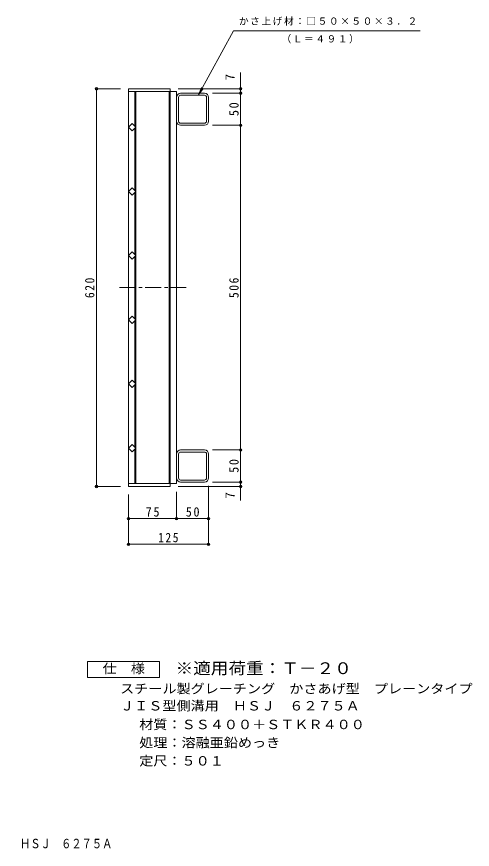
# Model space of a CAD drawing. Units: millimetres, scale not verified. Extents: x -637 to 785, y -684 to 651.
# Drawn here: x 74 to 785, y -684 to 613 of the extents above; entities that cross this region are included whole.
import ezdxf
from ezdxf.enums import TextEntityAlignment as Align

# ---------------------------------------------------------------- set-up
doc = ezdxf.new("R2010")
doc.units = ezdxf.units.MM
doc.header["$LTSCALE"] = 5
doc.header["$PDMODE"] = 32
doc.header["$PDSIZE"] = 4
doc.linetypes.add('CHAIN1', pattern=[8, 5, -1, 1, -1])
for name, color, linetype, lineweight in [('1-1_1-1ﾚｲﾔ', 2, 'Continuous', 9), ('1-2_1-2ﾚｲﾔ', 3, 'Continuous', 9), ('1-4_1-4ﾚｲﾔ', 7, 'Continuous', 9), ('1-5_1-5ﾚｲﾔ', 7, 'Continuous', 9), ('F-4_F-4ﾚｲﾔ', 2, 'Continuous', 9)]:
    doc.layers.add(name, color=color, linetype=linetype, lineweight=lineweight)
doc.layers.add('F-5_F-5ﾚｲﾔ', color=3, linetype='Continuous')
doc.styles.add('ＭＳ ゴシック', font='')
doc.styles.get('ＭＳ ゴシック').set_extended_font_data('MS Gothic')

msp = doc.modelspace()

# ---------------------------------------------------------------- linework, layer by layer
at = {"layer": '1-1_1-1ﾚｲﾔ'}
for p, q in [((367.249, 494.015), (330.049, 494.015)), ((326.849, 450.416), (326.849, 487.616)), ((367.249, 490.815), (330.049, 490.815)), ((370.449, 450.416), (370.449, 487.616)), ((373.649, 450.416), (373.649, 487.616)), ((330.049, 447.216), (367.249, 447.216)), ((367.249, 444.016), (330.049, 444.016)), ((367.249, -61.985), (330.049, -61.985)), ((326.849, -68.384), (326.849, -105.584)), ((330.049, -65.184), (367.249, -65.184)), ((370.449, -68.385), (370.449, -105.584)), ((373.649, -68.384), (373.649, -105.584)), ((367.249, -108.784), (330.049, -108.784)), ((367.249, -111.984), (330.049, -111.984))]:
    msp.add_line(p, q, dxfattribs=at)
for centre, radius, start, end in [((330.049, 487.616), 6.4, 90, 180), ((367.249, 487.616), 6.4, 0, 90), ((330.049, 487.616), 3.2, 90, 180), ((367.249, 487.616), 3.2, 0, 90), ((330.049, 450.416), 6.4, 180, 270), ((330.049, 450.416), 3.2, 180, 270), ((367.249, 450.416), 6.4, 270, 0), ((367.249, 450.416), 3.2, 270, 0), ((330.049, -68.384), 6.4, 90, 180), ((367.249, -68.384), 6.4, 0, 90), ((330.049, -68.384), 3.2, 90, 180), ((367.249, -68.385), 3.2, 0, 90), ((330.049, -105.584), 6.4, 180, 270), ((330.049, -105.584), 3.2, 180, 270), ((367.249, -105.584), 3.2, 270, 0), ((367.249, -105.584), 6.4, 270, 0)]:
    msp.add_arc(centre, radius, start, end, dxfattribs=at)
at = {"layer": '1-2_1-2ﾚｲﾔ'}
for p, q in [((248.649, 501.016), (313.649, 501.016)), ((248.649, 501.016), (248.649, -118.984)), ((248.649, 496.516), (323.649, 496.516)), ((258.649, 496.516), (258.649, 442.33)), ((260.149, 496.516), (260.149, -114.484)), ((312.149, 496.516), (312.149, -114.484)), ((313.649, 501.016), (313.649, -118.984)), ((323.649, 496.516), (323.649, -114.484)), ((258.649, 439.702), (258.649, 342.33)), ((258.649, 339.702), (258.649, 242.329)), ((258.649, 142.329), (258.649, 239.701)), ((258.649, 42.329), (258.649, 139.701)), ((258.649, -57.671), (258.649, 39.701)), ((258.649, -114.484), (258.649, -60.299)), ((248.649, -114.484), (323.649, -114.484)), ((248.649, -118.984), (313.649, -118.984))]:
    msp.add_line(p, q, dxfattribs=at)
at = {"layer": '1-2_1-2ﾚｲﾔ', "linetype": 'CHAIN1'}
msp.add_line((234.886, 191.016), (338.849, 191.016), dxfattribs=at)
at = {"layer": '1-2_1-2ﾚｲﾔ'}
for points in [[(259.962, 441.016), (254.306, 435.359), (248.649, 441.016), (254.306, 446.673)], [(259.962, 341.016), (254.306, 335.359), (248.649, 341.016), (254.306, 346.673)]]:
    msp.add_lwpolyline(points, close=True, dxfattribs=at)
for points in [[(248.649, 241.016), (254.306, 246.673), (259.962, 241.016)], [(248.649, 241.015), (254.306, 235.358), (259.962, 241.015)], [(248.649, 141.016), (254.306, 146.673), (259.962, 141.016)], [(248.649, 141.015), (254.306, 135.358), (259.962, 141.015)], [(248.649, 41.016), (254.306, 46.673), (259.962, 41.016)], [(248.649, 41.015), (254.306, 35.358), (259.962, 41.015)], [(248.649, -58.984), (254.306, -53.327), (259.962, -58.984)], [(248.649, -58.985), (254.306, -64.642), (259.962, -58.985)]]:
    msp.add_lwpolyline(points, dxfattribs=at)
at = {"layer": '1-4_1-4ﾚｲﾔ'}
for p, q in [((412.297, 591.016), (703.939, 591.016)), ((423.649, -140.889), (423.649, 526.2)), ((236.149, 501.016), (197.149, 501.016)), ((198.649, -118.984), (198.649, 501.016)), ((326.149, 501.016), (425.149, 501.016)), ((379.749, 494.016), (425.149, 494.016)), ((379.749, 444.016), (425.149, 444.016)), ((379.749, -61.984), (425.149, -61.984)), ((379.749, -111.984), (425.149, -111.984)), ((236.149, -118.984), (197.149, -118.984)), ((323.649, -126.984), (323.649, -170.484)), ((326.149, -118.984), (425.149, -118.984)), ((373.649, -118.084), (373.649, -210.484)), ((248.649, -131.484), (248.649, -210.484)), ((248.649, -168.984), (373.649, -168.984)), ((248.649, -208.984), (373.649, -208.984))]:
    msp.add_line(p, q, dxfattribs=at)
for p in [(198.649, 501.016), (423.649, 501.016), (423.649, 494.016), (423.649, 444.016), (423.649, -61.984), (423.649, -111.984), (198.649, -118.984), (423.649, -118.984), (248.649, -168.984), (323.649, -168.984), (373.649, -168.984), (248.649, -208.984), (373.649, -208.984)]:
    msp.add_point(p, dxfattribs=at)
at = {"layer": '1-5_1-5ﾚｲﾔ'}
msp.add_line((357.795, 491.525), (365.18, 501.61), dxfattribs=at)
msp.add_lwpolyline([(412.297, 591.016), (357.795, 491.525), (362.318, 503.178)], dxfattribs=at)
at = {"layer": 'F-4_F-4ﾚｲﾔ'}
msp.add_lwpolyline([(184.536, -416.763), (184.536, -391.763), (297.036, -391.763), (297.036, -416.763)], close=True, dxfattribs=at)

# ---------------------------------------------------------------- texts
at = {"layer": '1-4_1-4ﾚｲﾔ', "color": 2, "style": 'ＭＳ ゴシック'}
for p in [(418.649, 514.078), (418.649, -137.678)]:
    msp.add_text('7', height=14.66, rotation=90, dxfattribs=at).set_placement(p, align=Align.BOTTOM_LEFT)
at = {"layer": '1-4_1-4ﾚｲﾔ', "char_height": 11, "attachment_point": 7, "style": 'ＭＳ ゴシック'}
for s, insert in [('\\T1.17;かさ上げ材：□５０×５０×３．２', (420.985, 599.572)), ('\\T1.17;（Ｌ＝４９１）', (487.587, 571.683))]:
    msp.add_mtext(s, dxfattribs=dict(at, insert=insert))
at = {"layer": '1-4_1-4ﾚｲﾔ', "color": 2, "char_height": 14.66, "attachment_point": 7, "rotation": 90, "style": 'ＭＳ ゴシック'}
for s, insert in [('\\T1.27;\\W0.95;50', (420.649, 458.391)), ('\\T1.27;\\W0.9;620', (195.649, 174.766)), ('\\T1.27;\\W0.9;506', (420.649, 174.766)), ('\\T1.27;\\W0.95;50', (420.649, -97.609))]:
    msp.add_mtext(s, dxfattribs=dict(at, insert=insert))
at = {"layer": '1-4_1-4ﾚｲﾔ', "color": 2, "char_height": 14.66, "attachment_point": 7, "style": 'ＭＳ ゴシック'}
for s, insert in [('\\T1.27;\\W0.95;75', (275.524, -165.984)), ('\\T1.27;\\W0.95;50', (338.024, -165.984)), ('\\T1.27;\\W0.9;125', (294.899, -205.984))]:
    msp.add_mtext(s, dxfattribs=dict(at, insert=insert))
at = {"layer": 'F-4_F-4ﾚｲﾔ', "style": 'ＭＳ ゴシック', "width": 1.1}
for s, p in [('仕\u3000様', (208.286, -414.263)), ('スチール製グレーチング\u3000かさあげ型\u3000プレーンタイプ', (235.581, -445.723)), ('ＪＩＳ型側溝用\u3000ＨＳＪ\u3000６２７５Ａ', (235.581, -472.381)), ('材質：ＳＳ４００＋ＳＴＫＲ４００', (265.437, -501.494)), ('処理：溶融亜鉛めっき', (265.437, -529.882)), ('定尺：５０１', (265.437, -558.229))]:
    msp.add_text(s, height=14.66, dxfattribs=at).set_placement(p, align=Align.BOTTOM_LEFT)
at = {"layer": 'F-5_F-5ﾚｲﾔ', "style": 'ＭＳ ゴシック', "width": 1.1}
msp.add_text('※適用荷重：Ｔ－２０', height=18.33, dxfattribs=at).set_placement((322.036, -416.763), align=Align.BOTTOM_LEFT)
at = {"layer": 'F-5_F-5ﾚｲﾔ', "color": 2, "style": 'ＭＳ ゴシック', "width": 0.8}
msp.add_text('スチール製グレーチング\u3000かさあげ型\u3000プレーンタイプ\u3000ＪＩＳ型側溝用\u3000ＨＳＪ\u3000６２７５Ａ', height=14.66, dxfattribs=at).set_placement((-464.379, -687.109), align=Align.BOTTOM_LEFT)

doc.saveas('drawing.dxf')
